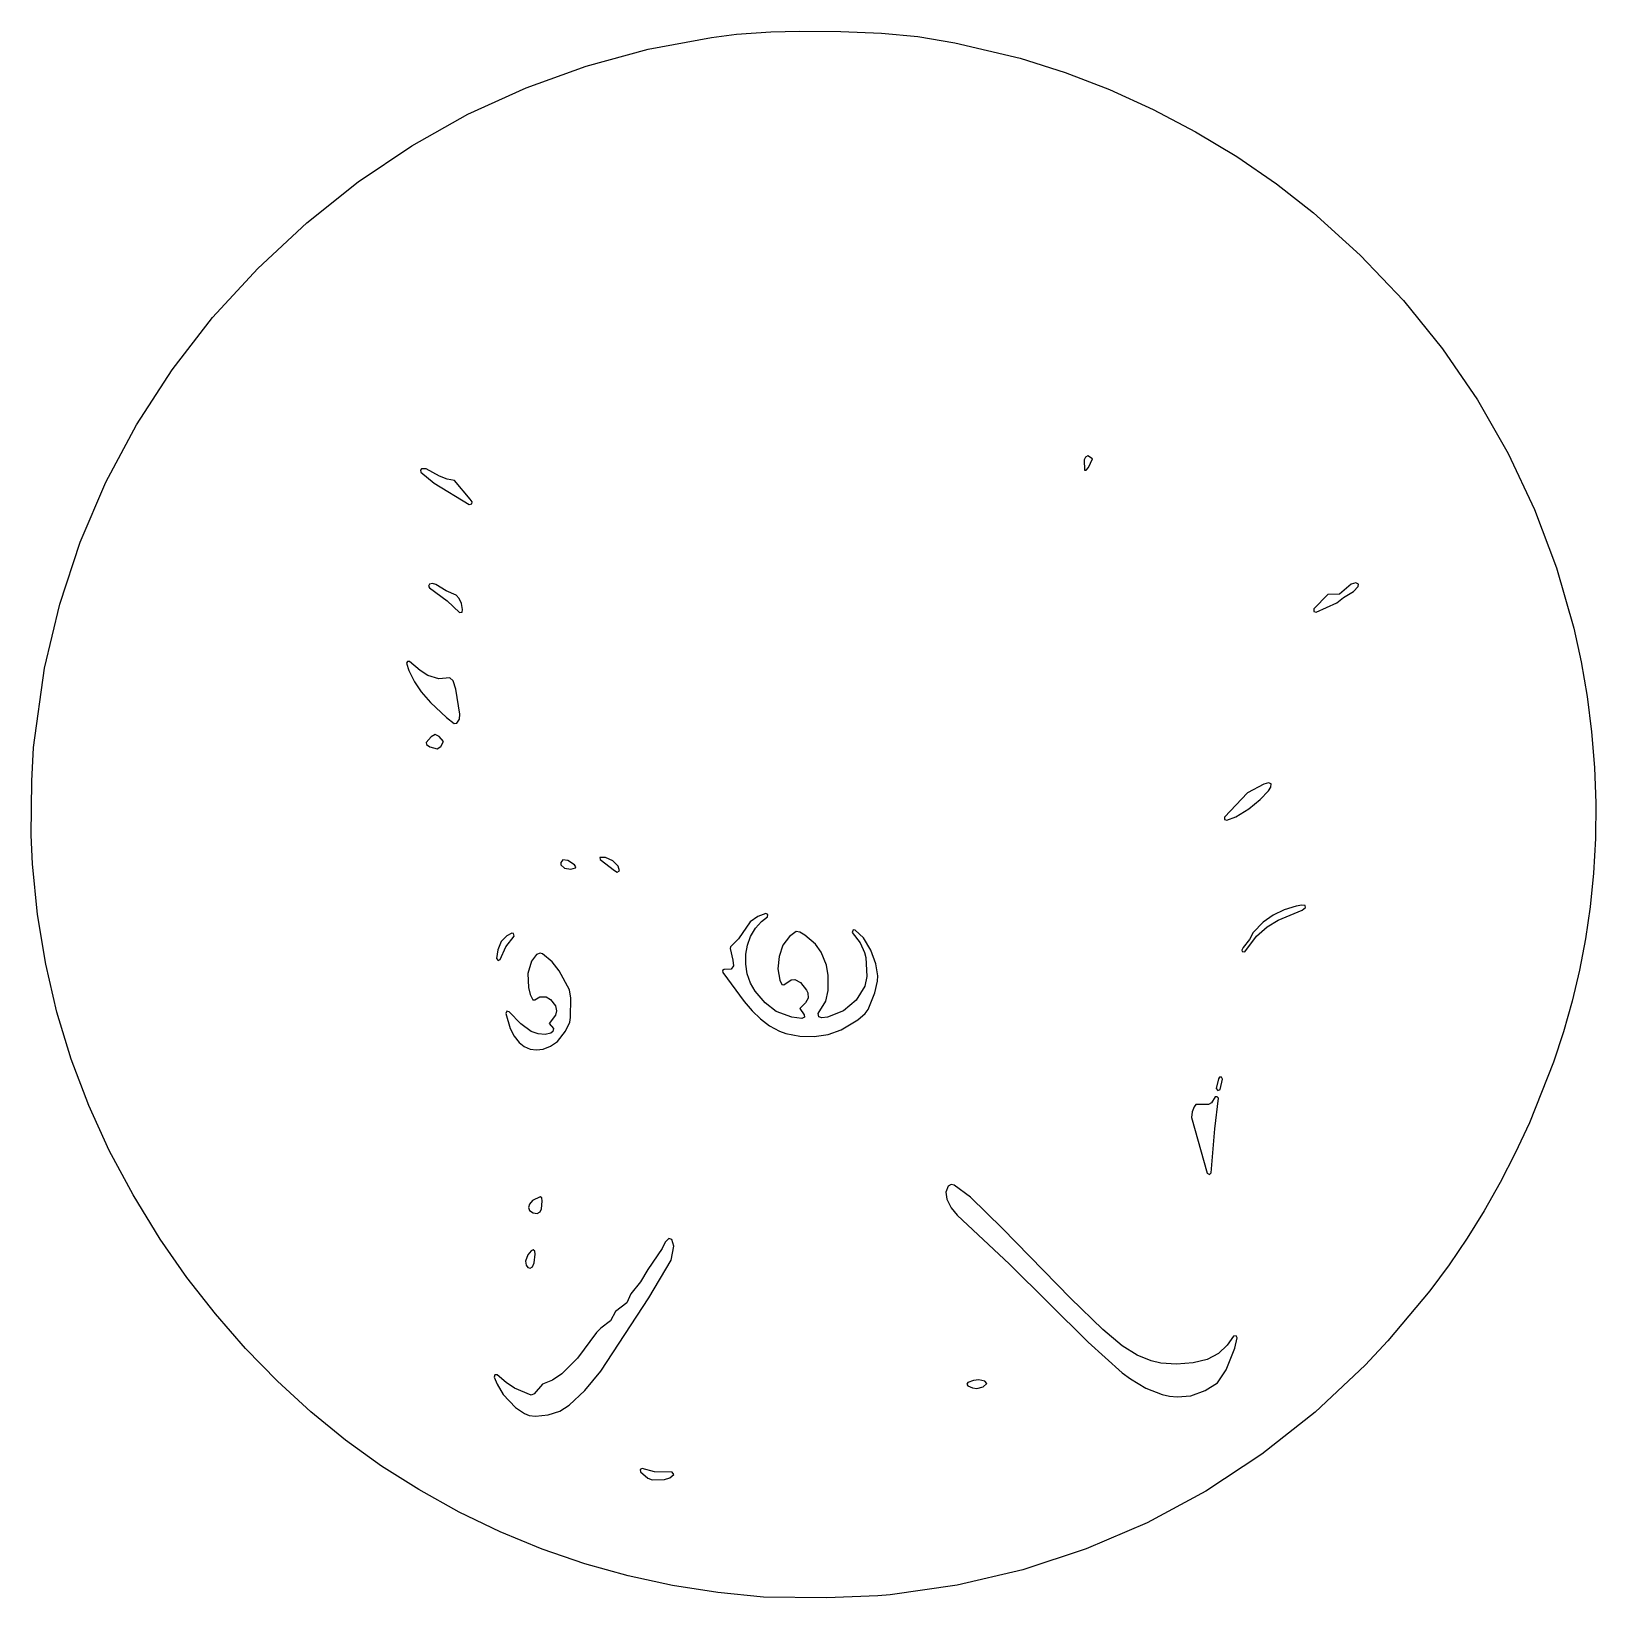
# Model space of a CAD drawing. Header units: millimetres. Extents: x 0 to 300, y 0 to 300.
import ezdxf

# ---------------------------------------------------------------- set-up
doc = ezdxf.new("R2010")
doc.units = ezdxf.units.MM
doc.layers.add('CUT', color=7, linetype='CONTINUOUS')

msp = doc.modelspace()

# ---------------------------------------------------------------- linework, layer by layer
at = {"layer": 'CUT'}
for points in [[(140.2748, 0.1213), (131.5152, 0.9883), (122.8528, 2.3365), (114.3458, 4.1703), (106.0129, 6.509), (97.8516, 9.3191), (89.8265, 12.6252), (81.9427, 16.4031), (74.2087, 20.6906), (67.1047, 25.2176), (60.2102, 30.1945), (53.5566, 35.62), (47.1413, 41.4667), (41.0579, 47.7308), (35.2875, 54.3383), (29.8022, 61.3514), (24.7064, 68.6642), (19.5094, 77.1355), (14.923, 85.651), (11.0068, 94.2904), (7.64, 103.1289), (4.9131, 112.1513), (2.7608, 121.3287), (1.1976, 130.827), (0.211, 140.5444), (0, 146.0694), (0.1196, 156.4094), (0.449, 162.8209), (2.5452, 178.0405), (5.4516, 190.3018), (9.3471, 202.1727), (14.2473, 213.6564), (20.124, 224.6572), (26.9596, 235.1778), (34.7025, 245.1628), (43.3947, 254.6065), (52.7991, 263.3499), (62.6355, 271.1533), (72.9155, 278.078), (83.6458, 284.1041), (94.7672, 289.1717), (106.2769, 293.3394), (118.1497, 296.5556), (130.3212, 298.7985), (135.0954, 299.4295), (141.6643, 299.9098), (147.123, 300), (155.0671, 299.9699), (162.8328, 299.6697), (169.7898, 298.9796), (176.9155, 297.8119), (189.4087, 294.8464), (198.0348, 292.1114), (206.5252, 288.8527), (214.9104, 285.0358), (223.0427, 280.7305), (230.9249, 275.9959), (238.4991, 270.7961), (245.6055, 265.2476), (254.5751, 257.1451), (262.8701, 248.429), (270.3327, 239.1661), (277.0166, 229.3927), (282.8906, 219.1107), (287.9429, 208.4083), (292.1509, 197.2274), (295.4996, 185.6862), (296.9107, 179.2655), (298.0231, 172.6219), (298.8603, 165.8648), (299.43, 159.0323), (299.6703, 152.1964), (299.6406, 145.424), (299.2814, 138.7681), (298.6222, 132.3218), (297.7204, 126.1892), (296.5807, 120.1928), (295.1716, 114.2581), (293.5274, 108.3989), (291.6034, 102.5366), (286.9939, 90.923), (284.2661, 85.1069), (281.389, 79.5319), (278.3326, 74.1076), (275.0571, 68.8485), (271.6078, 63.7205), (267.9213, 58.7757), (259.8693, 49.1672), (255.4948, 44.5225), (245.9085, 35.5343), (235.7479, 27.4999), (225.0166, 20.4061), (213.7742, 14.3519), (202.0833, 9.3475), (189.9412, 5.3318), (177.3812, 2.3957), (164.5243, 0.5419), (162.1611, 0.3594), (152.3049, 0)], [(74.7195, 216.1973), (74.528, 215.9256), (74.6385, 215.5722), (77.1888, 213.4911), (83.8902, 209.3843), (84.4015, 209.519), (84.4417, 209.8539), (84.0626, 210.4063), (81.0623, 213.9466), (79.6734, 214.2207), (78.2022, 214.7912), (75.6574, 216.2251)], [(202.5043, 216.4837), (203.2825, 218.1001), (202.3845, 218.6689), (201.9654, 218.4593), (201.696, 217.9205), (201.7559, 215.9748), (202.0552, 215.9748)], [(76.2643, 194.092), (76.0821, 193.744), (76.264, 193.4154), (79.6304, 190.9385), (82, 188.7193), (82.5266, 188.784), (82.614, 189.2561), (82.3791, 190.4301), (81.9612, 191.344), (81.3771, 192.0108), (79.4554, 192.8362), (77.4752, 194.078), (76.8414, 194.2424)], [(245.685, 189.3662), (245.7106, 188.9061), (246.1213, 188.7799), (250.1159, 190.549), (251.3725, 191.5906), (253.2748, 192.6835), (254.1549, 193.6694), (254.2043, 194.129), (253.6946, 194.3568), (252.8619, 194.1003), (250.5649, 192.2118), (248.3695, 192.1218)], [(72.4652, 179.2809), (72.0671, 179.3126), (71.8503, 178.9772), (72.332, 177.598), (73.3791, 175.3851), (74.6597, 173.4639), (76.4874, 171.4544), (79.547, 168.6029), (80.9995, 167.4108), (81.5303, 167.504), (82.0179, 168.2342), (82.0791, 169.2063), (81.3398, 174.0004), (80.7822, 175.6234), (80.1828, 176.1462), (78.0801, 176.0137), (75.9312, 176.6535), (74.4571, 177.5615)], [(75.6377, 163.8219), (75.6786, 163.4123), (76.3179, 162.9805), (77.7614, 162.6025), (78.4705, 163.0351), (78.926, 163.9627), (78.101, 164.9656), (77.3368, 165.3112), (76.581, 164.8909)], [(228.5972, 149.5116), (228.5715, 149.052), (229.0379, 148.9007), (230.758, 149.575), (233.258, 151.0877), (235.3887, 152.8574), (236.9836, 154.5086), (237.4741, 155.2592), (237.5088, 155.8902), (236.9889, 156.0715), (236.1055, 155.8314), (232.9594, 154.1417)], [(104.2306, 139.7625), (104.3204, 139.9721), (104.0809, 140.3612), (102.7638, 141.1695), (101.8358, 141.2892), (101.4168, 140.8102), (101.4467, 140.3313), (102.1053, 139.7326), (103.3326, 139.5231)], [(112.672, 139.2237), (112.4325, 140.1218), (111.3848, 141.1395), (110.0079, 141.7681), (108.9003, 141.7681), (108.9901, 141.379), (111.6842, 139.2537), (112.2529, 138.9843)], [(232.4384, 123.7179), (234.7134, 126.7113), (236.7189, 128.4774), (238.8742, 129.7646), (243.4541, 131.6504), (244.0827, 132.1892), (244.0229, 132.5484), (243.3942, 132.6382), (242.2867, 132.4586), (240.0117, 131.7402), (237.8864, 130.6925), (235.9706, 129.4053), (234.0548, 127.3998), (233.3663, 126.0827), (232.139, 124.5261), (231.8696, 124.0471), (231.9295, 123.7478)], [(132.7519, 120.336), (132.4074, 120.1376), (132.438, 119.709), (136.5835, 114.1682), (138.0998, 112.3863), (139.7132, 110.8612), (141.417, 109.5466), (143.3319, 108.502), (144.546, 108.048), (147.1956, 107.5216), (149.9713, 107.4647), (152.631, 107.8529), (155.1337, 108.7684), (158.3009, 110.6749), (159.7106, 111.9032), (160.2783, 112.6544), (161.591, 115.8415), (162.1245, 118.0923), (162.151, 119.1169), (161.8033, 121.3747), (160.8223, 124.0245), (159.3935, 126.3626), (157.8417, 127.8343), (157.408, 127.8798), (157.233, 127.383), (158.7516, 125.3927), (159.5903, 123.5654), (159.8397, 122.5807), (160.0279, 118.9991), (159.6561, 117.1204), (158.0156, 114.4342), (155.6081, 112.4175), (152.5187, 111.2152), (151.4332, 111.0559), (150.8325, 111.2278), (150.7297, 111.9018), (152.1878, 114.2522), (152.6609, 116.3214), (152.6651, 119.1677), (152.3372, 121.1343), (151.328, 123.6459), (150.1941, 125.1438), (148.1967, 126.8728), (147.1946, 127.4562), (146.4937, 127.6017), (145.2066, 126.62), (143.9791, 124.9722), (143.227, 122.8112), (143.0282, 120.4684), (143.4027, 118.2838), (143.787, 117.4561), (144.1539, 117.3986), (145.537, 118.3081), (146.2685, 118.4153), (147.3326, 117.7914), (148.525, 116.3855), (148.7724, 115.8312), (148.7839, 114.83), (148.2737, 113.9138), (147.2325, 112.8399), (148.0494, 111.6508), (148.1356, 111.1779), (147.6244, 110.9059), (145.6591, 111.1773), (142.6635, 112.262), (140.5799, 113.9231), (138.6508, 116.1924), (137.775, 117.7057), (137.1433, 119.4777), (136.8629, 121.3383), (136.8638, 123.2263), (137.1956, 125.0003), (137.7962, 126.6551), (138.7136, 128.2344), (139.8605, 129.5296), (141.0328, 130.4194), (141.0704, 130.8209), (140.7322, 131.0405), (139.1799, 130.4348), (137.6799, 129.4492), (135.4425, 126.1996), (133.936, 124.6663), (133.8527, 124.367), (134.4031, 122.1256), (134.4826, 121.0143), (134.0694, 120.3832)], [(89.1176, 122.4384), (89.3984, 122.0658), (89.8352, 122.2299), (90.8859, 124.644), (92.495, 126.6998), (92.3757, 127.182), (92.0468, 127.246), (91.0758, 126.7835), (90.0102, 125.6667), (89.3832, 124.1052)], [(91.5576, 112.2134), (91.1072, 112.3159), (90.8817, 111.8786), (91.7524, 108.9813), (92.5062, 107.5218), (93.4584, 106.328), (94.419, 105.5615), (95.5313, 105.0718), (96.76, 104.8955), (98.0267, 105.058), (99.4665, 105.6026), (100.8046, 106.5494), (102.3498, 108.4804), (103.1499, 110.2192), (103.3016, 111.1209), (103.3333, 114.8313), (103.0803, 116.4145), (101.1158, 120.0773), (99.7548, 121.7605), (97.9304, 123.332), (97.4899, 123.4347), (96.7681, 123.2063), (95.7927, 121.934), (95.1011, 119.529), (95.216, 116.8831), (95.5459, 115.5042), (96.0525, 114.5294), (96.4243, 114.4857), (97.4405, 115.0958), (98.615, 115.063), (99.4619, 114.5635), (100.3957, 113.3252), (100.608, 112.4134), (100.4211, 111.5963), (99.2215, 109.9946), (100.0138, 109.0323), (99.9258, 108.4442), (99.5035, 108.1313), (98.4629, 107.8833), (97.1014, 108.0121), (95.7249, 108.4609), (93.7582, 109.9164)], [(226.9968, 97.4948), (227.3133, 97.1239), (227.7439, 97.3526), (228.2006, 99.3104), (227.9821, 99.6909), (227.61, 99.6732), (227.4005, 99.3758)], [(223.0954, 94.4533), (222.7273, 94.0353), (222.3484, 93.0524), (222.2656, 91.9601), (225.2316, 81.2969), (225.6825, 81.0382), (225.9892, 81.3823), (226.6915, 89.8193), (227.3891, 95.6983), (227.1318, 95.953), (226.8067, 95.9079), (226.0788, 94.7928), (225.519, 94.4801)], [(224.8754, 39.678), (227.2098, 41.1688), (228.8932, 43.6407), (230.5272, 47.7634), (230.9659, 49.7643), (230.8173, 50.1302), (230.3021, 50.0934), (229.0591, 48.3498), (227.3862, 46.7501), (225.2152, 45.6255), (222.5775, 44.9663), (219.401, 44.7219), (216.3747, 44.9318), (214.5227, 45.3639), (211.8285, 46.4559), (208.9555, 48.2124), (205.2304, 51.3378), (199.0938, 57.3546), (186.0097, 70.738), (179.8914, 76.6778), (176.7847, 78.986), (176.1922, 79.1265), (175.6046, 78.8411), (175.2082, 77.6728), (175.3586, 76.355), (176.2013, 74.6467), (177.3704, 73.265), (187.4129, 63.8514), (202.4724, 48.9118), (208.9706, 43.0686), (210.5663, 41.8945), (213.5096, 40.1577), (216.6096, 38.9146), (218.0524, 38.5879), (219.4807, 38.4366), (222.1265, 38.6663)], [(97.4917, 73.8735), (97.7445, 74.4884), (97.8823, 75.9367), (97.79, 76.5619), (97.4473, 76.7834), (96.0183, 76.0552), (95.4232, 75.3945), (95.2289, 74.7264), (95.422, 74.1544), (96.1416, 73.6931), (96.9003, 73.6001)], [(89.2375, 42.7055), (88.7704, 42.6731), (88.6574, 42.2513), (89.2201, 40.9088), (90.4137, 38.9001), (92.738, 36.4228), (94.4978, 35.2626), (95.3754, 34.9186), (96.59, 34.7552), (99.0321, 34.9879), (101.2659, 35.7081), (103.0111, 36.8559), (106.0282, 39.6921), (109.0835, 43.4001), (118.3031, 57.4081), (122.5866, 64.6271), (123.0863, 67.3307), (122.6777, 68.5975), (122.1342, 68.8128), (121.399, 68.0816), (120.8246, 66.9034), (118.0986, 62.885), (116.706, 60.4676), (114.812, 58.1791), (114.0621, 56.4441), (111.902, 54.8146), (110.923, 53.0357), (109.0932, 51.6494), (108.2706, 50.772), (104.6347, 45.879), (101.6239, 42.8713), (99.834, 41.6607), (97.9093, 40.8783), (96.3323, 39.0413), (95.7502, 38.7647), (92.5562, 40.1489), (90.9646, 41.2006)], [(95.9851, 63.3618), (96.3082, 64.1304), (96.5068, 65.8206), (96.4631, 66.3862), (96.1297, 66.5952), (95.7521, 66.4163), (95.1365, 65.6637), (94.6577, 64.4637), (94.8173, 63.6675), (95.1368, 63.2443), (95.5594, 63.1333)], [(179.3907, 41.2202), (179.2085, 40.8714), (179.3907, 40.5602), (180.3103, 40.1696), (181.1454, 40.0857), (182.3307, 40.3528), (183.016, 41.0151), (182.6841, 41.4911), (181.5134, 41.7264), (180.4684, 41.6076)], [(117.0401, 24.723), (116.6131, 24.5312), (116.6695, 24.0768), (118.0769, 22.8923), (118.9436, 22.5611), (121.292, 22.6296), (122.3401, 22.9438), (123.0871, 23.5943), (122.7788, 24.0525), (119.3997, 24.1269)]]:
    msp.add_lwpolyline(points, close=True, dxfattribs=at)

doc.saveas('drawing.dxf')
